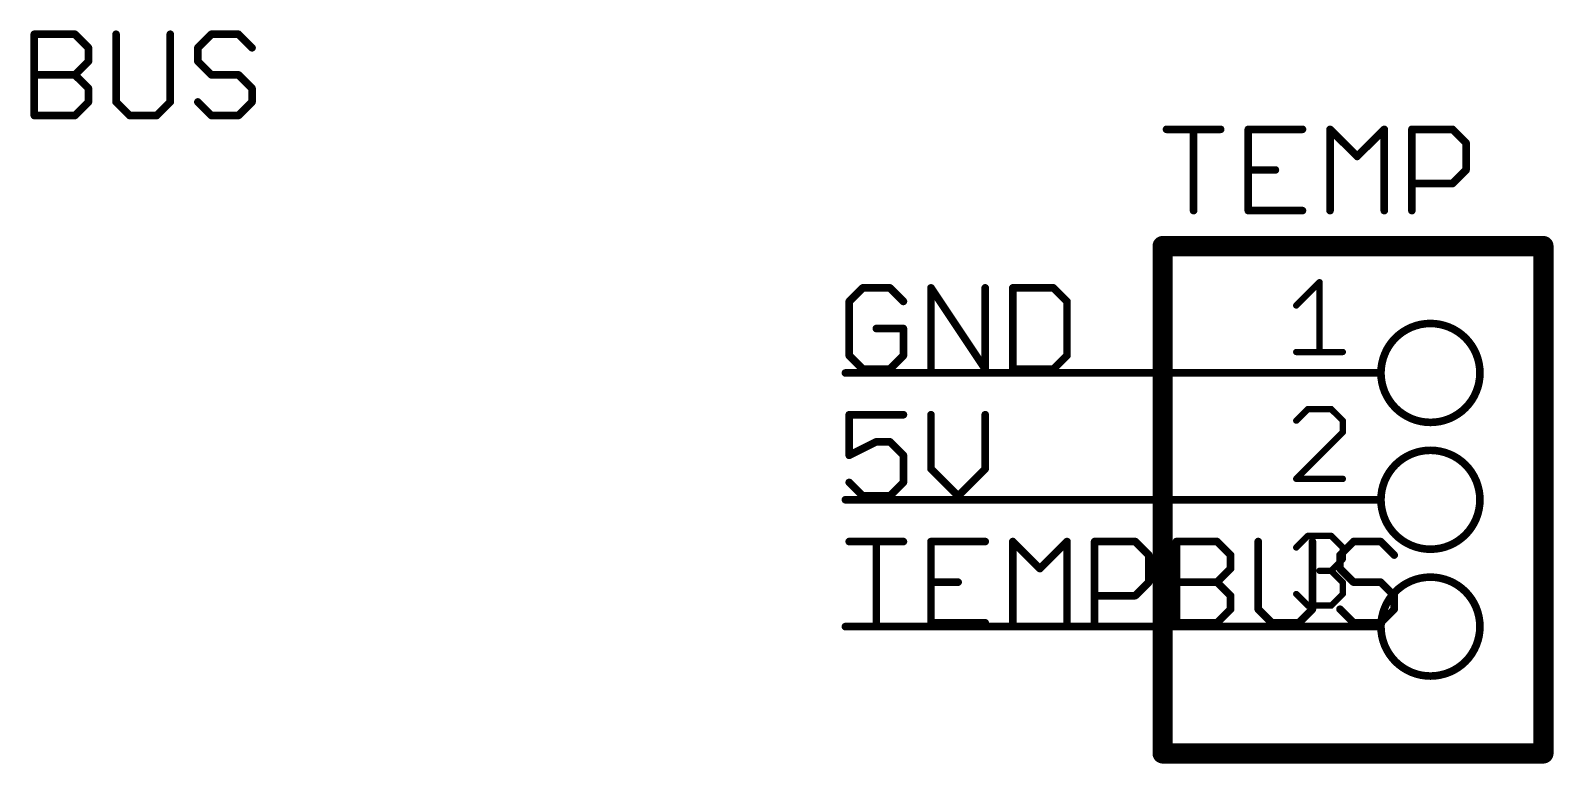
# Model space of a CAD drawing. Extents: x -31 to 132, y -51 to 79.
# Drawn here: x 4.01 to 34.49, y 53.14 to 67.82 of the extents above; entities that cross this region are included whole.
import ezdxf

# ---------------------------------------------------------------- set-up
doc = ezdxf.new("R2010")
doc.units = 0
for name, color, linetype in [('91', 82, 'CONTINUOUS'), ('94', 22, 'CONTINUOUS'), ('95', 253, 'CONTINUOUS')]:
    doc.layers.add(name, color=color, linetype=linetype)

msp = doc.modelspace()

# ---------------------------------------------------------------- linework, layer by layer
at = {"layer": '91', "const_width": 0.1524}
for points in [[(30.48, 60.96), (20.32, 60.96)], [(30.48, 58.42), (20.32, 58.42)], [(30.48, 55.88), (20.32, 55.88)]]:
    msp.add_lwpolyline(points, dxfattribs=at)
at = {"layer": '91', "const_width": 0.0762}
for points in [[(20.32, 60.9981, 1), (20.32, 60.9219)], [(30.48, 60.9219, 1), (30.48, 60.9981)], [(20.32, 58.4581, 1), (20.32, 58.3819)], [(30.48, 58.3819, 1), (30.48, 58.4581)], [(20.32, 55.9181, 1), (20.32, 55.8419)], [(30.48, 55.8419, 1), (30.48, 55.9181)]]:
    msp.add_lwpolyline(points, format="xyb", dxfattribs=at)
at = {"layer": '94'}
for points, const_width in [([(34.29, 63.5), (26.67, 63.5)], 0.4064), ([(26.67, 63.5), (26.67, 53.34)], 0.4064), ([(34.29, 53.34), (34.29, 63.5)], 0.4064), ([(30.48, 60.96), (31.0388, 60.96)], 0.1524), ([(30.48, 58.42), (31.0388, 58.42)], 0.1524), ([(30.48, 55.88), (31.0388, 55.88)], 0.1524), ([(26.67, 53.34), (34.29, 53.34)], 0.4064)]:
    msp.add_lwpolyline(points, dxfattribs=dict(at, const_width=const_width))
for points, const_width in [([(26.67, 63.6016, 1), (26.67, 63.3984)], 0.2032), ([(26.7716, 63.5, 1), (26.5684, 63.5)], 0.2032), ([(34.3916, 63.5, 1), (34.1884, 63.5)], 0.2032), ([(34.29, 63.3984, 1), (34.29, 63.6016)], 0.2032), ([(32.0294, 59.9694, 1), (32.0294, 61.9506, 1), (32.0294, 59.9694)], 0.1524), ([(30.48, 60.9981, 1), (30.48, 60.9219)], 0.0762), ([(31.0388, 60.9219, 1), (31.0388, 60.9981)], 0.0762), ([(32.0294, 57.4294, 1), (32.0294, 59.4106, 1), (32.0294, 57.4294)], 0.1524), ([(30.48, 58.4581, 1), (30.48, 58.3819)], 0.0762), ([(31.0388, 58.3819, 1), (31.0388, 58.4581)], 0.0762), ([(32.0294, 54.8894, 1), (32.0294, 56.8706, 1), (32.0294, 54.8894)], 0.1524), ([(30.48, 55.9181, 1), (30.48, 55.8419)], 0.0762), ([(31.0388, 55.8419, 1), (31.0388, 55.9181)], 0.0762), ([(26.67, 53.4416, 1), (26.67, 53.2384)], 0.2032), ([(26.5684, 53.34, 1), (26.7716, 53.34)], 0.2032), ([(34.1884, 53.34, 1), (34.3916, 53.34)], 0.2032), ([(34.29, 53.2384, 1), (34.29, 53.4416)], 0.2032)]:
    msp.add_lwpolyline(points, format="xyb", dxfattribs=dict(at, const_width=const_width))
at = {"layer": '95'}
for points, const_width in [([(4.0848, 66.1162), (4.0848, 67.7432)], 0.1524), ([(4.0848, 67.7432), (4.8983, 67.7432)], 0.1524), ([(4.8983, 67.7432), (5.1695, 67.472)], 0.1524), ([(5.722, 67.7432), (5.722, 66.3874)], 0.1524), ([(6.8066, 66.3874), (6.8066, 67.7432)], 0.1524), ([(7.6303, 67.7432), (7.3591, 67.472)], 0.1524), ([(8.1726, 67.7432), (7.6303, 67.7432)], 0.1524), ([(8.4438, 67.472), (8.1726, 67.7432)], 0.1524), ([(5.1695, 67.472), (5.1695, 67.2009)], 0.1524), ([(7.3591, 67.472), (7.3591, 67.2009)], 0.1524), ([(5.1695, 67.2009), (4.8983, 66.9297)], 0.1524), ([(7.3591, 67.2009), (7.6303, 66.9297)], 0.1524), ([(4.0848, 66.9297), (4.8983, 66.9297)], 0.1524), ([(4.8983, 66.9297), (5.1695, 66.6585)], 0.1524), ([(7.6303, 66.9297), (8.1726, 66.9297)], 0.1524), ([(8.1726, 66.9297), (8.4438, 66.6585)], 0.1524), ([(5.1695, 66.3874), (4.8983, 66.1162)], 0.1524), ([(5.1695, 66.6585), (5.1695, 66.3874)], 0.1524), ([(5.722, 66.3874), (5.9931, 66.1162)], 0.1524), ([(6.5355, 66.1162), (6.8066, 66.3874)], 0.1524), ([(7.6303, 66.1162), (7.3591, 66.3874)], 0.1524), ([(8.4438, 66.3874), (8.1726, 66.1162)], 0.1524), ([(8.4438, 66.6585), (8.4438, 66.3874)], 0.1524), ([(4.8983, 66.1162), (4.0848, 66.1162)], 0.1524), ([(5.9931, 66.1162), (6.5355, 66.1162)], 0.1524), ([(8.1726, 66.1162), (7.6303, 66.1162)], 0.1524), ([(26.7462, 65.8382), (27.8309, 65.8382)], 0.1524), ([(27.2885, 64.2112), (27.2885, 65.8382)], 0.1524), ([(29.468, 65.8382), (28.3834, 65.8382)], 0.1524), ([(28.3834, 65.8382), (28.3834, 64.2112)], 0.1524), ([(30.0205, 64.2112), (30.0205, 65.8382)], 0.1524), ([(30.0205, 65.8382), (30.5628, 65.2959)], 0.1524), ([(30.5628, 65.2959), (31.1052, 65.8382)], 0.1524), ([(31.1052, 65.8382), (31.1052, 64.2112)], 0.1524), ([(31.6577, 64.2112), (31.6577, 65.8382)], 0.1524), ([(31.6577, 65.8382), (32.4712, 65.8382)], 0.1524), ([(32.4712, 65.8382), (32.7423, 65.567)], 0.1524), ([(32.7423, 65.567), (32.7423, 65.0247)], 0.1524), ([(28.3834, 65.0247), (28.9257, 65.0247)], 0.1524), ([(32.7423, 65.0247), (32.4712, 64.7535)], 0.1524), ([(32.4712, 64.7535), (31.6577, 64.7535)], 0.1524), ([(28.3834, 64.2112), (29.468, 64.2112)], 0.1524), ([(29.3434, 62.3112), (29.8095, 62.7773)], 0.127), ([(29.8095, 62.7773), (29.8095, 61.3791)], 0.127), ([(20.6674, 62.6632), (20.3962, 62.392)], 0.1524), ([(21.2097, 62.6632), (20.6674, 62.6632)], 0.1524), ([(21.4809, 62.392), (21.2097, 62.6632)], 0.1524), ([(22.0334, 61.0362), (22.0334, 62.6632)], 0.1524), ([(22.0334, 62.6632), (23.118, 61.0362)], 0.1524), ([(23.118, 61.0362), (23.118, 62.6632)], 0.1524), ([(23.6705, 62.6632), (23.6705, 61.0362)], 0.1524), ([(24.484, 62.6632), (23.6705, 62.6632)], 0.1524), ([(24.7552, 62.392), (24.484, 62.6632)], 0.1524), ([(20.3962, 62.392), (20.3962, 61.3074)], 0.1524), ([(24.7552, 61.3074), (24.7552, 62.392)], 0.1524), ([(21.4809, 61.8497), (20.9385, 61.8497)], 0.1524), ([(21.4809, 61.3074), (21.4809, 61.8497)], 0.1524), ([(20.3962, 61.3074), (20.6674, 61.0362)], 0.1524), ([(21.2097, 61.0362), (21.4809, 61.3074)], 0.1524), ([(24.484, 61.0362), (24.7552, 61.3074)], 0.1524), ([(29.3434, 61.3791), (30.2756, 61.3791)], 0.127), ([(20.6674, 61.0362), (21.2097, 61.0362)], 0.1524), ([(23.6705, 61.0362), (24.484, 61.0362)], 0.1524), ([(21.4809, 60.1232), (20.3962, 60.1232)], 0.1524), ([(20.3962, 60.1232), (20.3962, 59.3097)], 0.1524), ([(22.0334, 60.1232), (22.0334, 59.0385)], 0.1524), ([(23.118, 59.0385), (23.118, 60.1232)], 0.1524), ([(29.5765, 60.2373), (29.3434, 60.0043)], 0.127), ([(30.0425, 60.2373), (29.5765, 60.2373)], 0.127), ([(30.2756, 60.0043), (30.0425, 60.2373)], 0.127), ([(30.2756, 59.7712), (30.2756, 60.0043)], 0.127), ([(29.3434, 58.8391), (30.2756, 59.7712)], 0.127), ([(20.3962, 59.3097), (20.9385, 59.5809)], 0.1524), ([(20.9385, 59.5809), (21.2097, 59.5809)], 0.1524), ([(21.2097, 59.5809), (21.4809, 59.3097)], 0.1524), ([(21.4809, 59.3097), (21.4809, 58.7674)], 0.1524), ([(20.6674, 58.4962), (20.3962, 58.7674)], 0.1524), ([(21.4809, 58.7674), (21.2097, 58.4962)], 0.1524), ([(22.0334, 59.0385), (22.5757, 58.4962)], 0.1524), ([(22.5757, 58.4962), (23.118, 59.0385)], 0.1524), ([(30.2756, 58.8391), (29.3434, 58.8391)], 0.127), ([(21.2097, 58.4962), (20.6674, 58.4962)], 0.1524), ([(20.3962, 57.5832), (21.4809, 57.5832)], 0.1524), ([(20.9385, 55.9562), (20.9385, 57.5832)], 0.1524), ([(23.118, 57.5832), (22.0334, 57.5832)], 0.1524), ([(22.0334, 57.5832), (22.0334, 55.9562)], 0.1524), ([(23.6705, 55.9562), (23.6705, 57.5832)], 0.1524), ([(23.6705, 57.5832), (24.2128, 57.0409)], 0.1524), ([(24.2128, 57.0409), (24.7552, 57.5832)], 0.1524), ([(24.7552, 57.5832), (24.7552, 55.9562)], 0.1524), ([(25.3077, 55.9562), (25.3077, 57.5832)], 0.1524), ([(25.3077, 57.5832), (26.1212, 57.5832)], 0.1524), ([(26.1212, 57.5832), (26.3923, 57.312)], 0.1524), ([(26.9448, 55.9562), (26.9448, 57.5832)], 0.1524), ([(26.9448, 57.5832), (27.7583, 57.5832)], 0.1524), ([(27.7583, 57.5832), (28.0295, 57.312)], 0.1524), ([(28.582, 57.5832), (28.582, 56.2274)], 0.1524), ([(29.3434, 57.4643), (29.5765, 57.6973)], 0.127), ([(29.5765, 57.6973), (30.0425, 57.6973)], 0.127), ([(29.6666, 56.2274), (29.6666, 57.5832)], 0.1524), ([(30.0425, 57.6973), (30.2756, 57.4643)], 0.127), ([(30.4903, 57.5832), (30.2191, 57.312)], 0.1524), ([(31.0326, 57.5832), (30.4903, 57.5832)], 0.1524), ([(31.3038, 57.312), (31.0326, 57.5832)], 0.1524), ([(26.3923, 57.312), (26.3923, 56.7697)], 0.1524), ([(28.0295, 57.312), (28.0295, 57.0409)], 0.1524), ([(30.2191, 57.312), (30.2191, 57.0409)], 0.1524), ([(30.2756, 57.4643), (30.2756, 57.2312)], 0.127), ([(28.0295, 57.0409), (27.7583, 56.7697)], 0.1524), ([(30.0425, 56.9982), (29.8095, 56.9982)], 0.127), ([(30.2756, 57.2312), (30.0425, 56.9982)], 0.127), ([(30.0425, 56.9982), (30.2756, 56.7652)], 0.127), ([(30.2191, 57.0409), (30.4903, 56.7697)], 0.1524), ([(22.0334, 56.7697), (22.5757, 56.7697)], 0.1524), ([(26.3923, 56.7697), (26.1212, 56.4985)], 0.1524), ([(26.9448, 56.7697), (27.7583, 56.7697)], 0.1524), ([(27.7583, 56.7697), (28.0295, 56.4985)], 0.1524), ([(30.2756, 56.7652), (30.2756, 56.5321)], 0.127), ([(30.4903, 56.7697), (31.0326, 56.7697)], 0.1524), ([(31.0326, 56.7697), (31.3038, 56.4985)], 0.1524), ([(26.1212, 56.4985), (25.3077, 56.4985)], 0.1524), ([(28.0295, 56.4985), (28.0295, 56.2274)], 0.1524), ([(29.5765, 56.2991), (29.3434, 56.5321)], 0.127), ([(30.2756, 56.5321), (30.0425, 56.2991)], 0.127), ([(31.3038, 56.4985), (31.3038, 56.2274)], 0.1524), ([(28.0295, 56.2274), (27.7583, 55.9562)], 0.1524), ([(28.582, 56.2274), (28.8531, 55.9562)], 0.1524), ([(29.3955, 55.9562), (29.6666, 56.2274)], 0.1524), ([(30.0425, 56.2991), (29.5765, 56.2991)], 0.127), ([(30.4903, 55.9562), (30.2191, 56.2274)], 0.1524), ([(31.3038, 56.2274), (31.0326, 55.9562)], 0.1524), ([(22.0334, 55.9562), (23.118, 55.9562)], 0.1524), ([(27.7583, 55.9562), (26.9448, 55.9562)], 0.1524), ([(28.8531, 55.9562), (29.3955, 55.9562)], 0.1524), ([(31.0326, 55.9562), (30.4903, 55.9562)], 0.1524)]:
    msp.add_lwpolyline(points, dxfattribs=dict(at, const_width=const_width))
for points, const_width in [([(4.1229, 67.7432, 1), (4.0467, 67.7432)], 0.0762), ([(4.0848, 67.7813, 1), (4.0848, 67.7051)], 0.0762), ([(4.9253, 67.7701, 1), (4.8714, 67.7162)], 0.0762), ([(4.8983, 67.7051, 1), (4.8983, 67.7813)], 0.0762), ([(5.7601, 67.7432, 1), (5.6839, 67.7432)], 0.0762), ([(6.8447, 67.7432, 1), (6.7685, 67.7432)], 0.0762), ([(7.6303, 67.7813, 1), (7.6303, 67.7051)], 0.0762), ([(7.6572, 67.7162, 1), (7.6034, 67.7701)], 0.0762), ([(8.1996, 67.7701, 1), (8.1457, 67.7162)], 0.0762), ([(8.1726, 67.7051, 1), (8.1726, 67.7813)], 0.0762), ([(5.2076, 67.472, 1), (5.1314, 67.472)], 0.0762), ([(5.1425, 67.4451, 1), (5.1964, 67.499)], 0.0762), ([(7.3972, 67.472, 1), (7.321, 67.472)], 0.0762), ([(7.3322, 67.499, 1), (7.3861, 67.4451)], 0.0762), ([(8.4169, 67.4451, 1), (8.4707, 67.499)], 0.0762), ([(5.1314, 67.2009, 1), (5.2076, 67.2009)], 0.0762), ([(5.1964, 67.1739, 1), (5.1425, 67.2278)], 0.0762), ([(7.3861, 67.2278, 1), (7.3322, 67.1739)], 0.0762), ([(7.321, 67.2009, 1), (7.3972, 67.2009)], 0.0762), ([(4.0848, 66.9678, 1), (4.0848, 66.8916)], 0.0762), ([(4.9253, 66.9566, 1), (4.8714, 66.9028)], 0.0762), ([(4.8714, 66.9566, 1), (4.9253, 66.9028)], 0.0762), ([(4.8983, 66.8916, 1), (4.8983, 66.9678)], 0.0762), ([(7.6303, 66.9678, 1), (7.6303, 66.8916)], 0.0762), ([(7.6034, 66.9028, 1), (7.6572, 66.9566)], 0.0762), ([(8.1996, 66.9566, 1), (8.1457, 66.9028)], 0.0762), ([(8.1726, 66.8916, 1), (8.1726, 66.9678)], 0.0762), ([(5.2076, 66.6585, 1), (5.1314, 66.6585)], 0.0762), ([(5.1425, 66.6316, 1), (5.1964, 66.6855)], 0.0762), ([(5.1964, 66.3604, 1), (5.1425, 66.4143)], 0.0762), ([(5.7489, 66.4143, 1), (5.695, 66.3604)], 0.0762), ([(6.8336, 66.3604, 1), (6.7797, 66.4143)], 0.0762), ([(7.3861, 66.4143, 1), (7.3322, 66.3604)], 0.0762), ([(8.4819, 66.6585, 1), (8.4057, 66.6585)], 0.0762), ([(8.4169, 66.6316, 1), (8.4707, 66.6855)], 0.0762), ([(8.4707, 66.3604, 1), (8.4169, 66.4143)], 0.0762), ([(4.0848, 66.1543, 1), (4.0848, 66.0781)], 0.0762), ([(4.0467, 66.1162, 1), (4.1229, 66.1162)], 0.0762), ([(4.8714, 66.1431, 1), (4.9253, 66.0893)], 0.0762), ([(4.8983, 66.0781, 1), (4.8983, 66.1543)], 0.0762), ([(5.1314, 66.3874, 1), (5.2076, 66.3874)], 0.0762), ([(5.6839, 66.3874, 1), (5.7601, 66.3874)], 0.0762), ([(5.9931, 66.1543, 1), (5.9931, 66.0781)], 0.0762), ([(5.9662, 66.0893, 1), (6.0201, 66.1431)], 0.0762), ([(6.5085, 66.1431, 1), (6.5624, 66.0893)], 0.0762), ([(6.5355, 66.0781, 1), (6.5355, 66.1543)], 0.0762), ([(6.7685, 66.3874, 1), (6.8447, 66.3874)], 0.0762), ([(7.6303, 66.1543, 1), (7.6303, 66.0781)], 0.0762), ([(7.6034, 66.0893, 1), (7.6572, 66.1431)], 0.0762), ([(8.1457, 66.1431, 1), (8.1996, 66.0893)], 0.0762), ([(8.1726, 66.0781, 1), (8.1726, 66.1543)], 0.0762), ([(8.4057, 66.3874, 1), (8.4819, 66.3874)], 0.0762), ([(26.7462, 65.8763, 1), (26.7462, 65.8001)], 0.0762), ([(27.3266, 65.8382, 1), (27.2504, 65.8382)], 0.0762), ([(27.8309, 65.8001, 1), (27.8309, 65.8763)], 0.0762), ([(28.3834, 65.8763, 1), (28.3834, 65.8001)], 0.0762), ([(28.4215, 65.8382, 1), (28.3453, 65.8382)], 0.0762), ([(29.468, 65.8001, 1), (29.468, 65.8763)], 0.0762), ([(30.0586, 65.8382, 1), (29.9824, 65.8382)], 0.0762), ([(30.0475, 65.8651, 1), (29.9936, 65.8112)], 0.0762), ([(31.1433, 65.8382, 1), (31.0671, 65.8382)], 0.0762), ([(31.1321, 65.8112, 1), (31.0782, 65.8651)], 0.0762), ([(31.6958, 65.8382, 1), (31.6196, 65.8382)], 0.0762), ([(31.6577, 65.8763, 1), (31.6577, 65.8001)], 0.0762), ([(32.4981, 65.8651, 1), (32.4442, 65.8112)], 0.0762), ([(32.4712, 65.8001, 1), (32.4712, 65.8763)], 0.0762), ([(32.7804, 65.567, 1), (32.7042, 65.567)], 0.0762), ([(32.7154, 65.5401, 1), (32.7693, 65.594)], 0.0762), ([(30.5359, 65.3228, 1), (30.5898, 65.2689)], 0.0762), ([(30.5359, 65.2689, 1), (30.5898, 65.3228)], 0.0762), ([(28.3834, 65.0628, 1), (28.3834, 64.9866)], 0.0762), ([(28.9257, 64.9866, 1), (28.9257, 65.0628)], 0.0762), ([(32.7042, 65.0247, 1), (32.7804, 65.0247)], 0.0762), ([(32.7693, 64.9978, 1), (32.7154, 65.0516)], 0.0762), ([(31.6577, 64.7916, 1), (31.6577, 64.7154)], 0.0762), ([(32.4442, 64.7805, 1), (32.4981, 64.7266)], 0.0762), ([(32.4712, 64.7154, 1), (32.4712, 64.7916)], 0.0762), ([(27.2504, 64.2112, 1), (27.3266, 64.2112)], 0.0762), ([(28.3834, 64.2493, 1), (28.3834, 64.1731)], 0.0762), ([(28.3453, 64.2112, 1), (28.4215, 64.2112)], 0.0762), ([(29.468, 64.1731, 1), (29.468, 64.2493)], 0.0762), ([(29.9824, 64.2112, 1), (30.0586, 64.2112)], 0.0762), ([(31.0671, 64.2112, 1), (31.1433, 64.2112)], 0.0762), ([(31.6196, 64.2112, 1), (31.6958, 64.2112)], 0.0762), ([(29.8412, 62.7773, 1), (29.7777, 62.7773)], 0.0635), ([(29.8319, 62.7548, 1), (29.787, 62.7997)], 0.0635), ([(20.6674, 62.7013, 1), (20.6674, 62.6251)], 0.0762), ([(20.6943, 62.6362, 1), (20.6404, 62.6901)], 0.0762), ([(21.2366, 62.6901, 1), (21.1828, 62.6362)], 0.0762), ([(21.2097, 62.6251, 1), (21.2097, 62.7013)], 0.0762), ([(22.0715, 62.6632, 1), (21.9953, 62.6632)], 0.0762), ([(22.0651, 62.6843, 1), (22.0017, 62.6421)], 0.0762), ([(23.1561, 62.6632, 1), (23.0799, 62.6632)], 0.0762), ([(23.7086, 62.6632, 1), (23.6324, 62.6632)], 0.0762), ([(23.6705, 62.7013, 1), (23.6705, 62.6251)], 0.0762), ([(24.5109, 62.6901, 1), (24.4571, 62.6362)], 0.0762), ([(24.484, 62.6251, 1), (24.484, 62.7013)], 0.0762), ([(20.4343, 62.392, 1), (20.3581, 62.392)], 0.0762), ([(20.3693, 62.419, 1), (20.4231, 62.3651)], 0.0762), ([(21.4539, 62.3651, 1), (21.5078, 62.419)], 0.0762), ([(24.7933, 62.392, 1), (24.7171, 62.392)], 0.0762), ([(24.7282, 62.3651, 1), (24.7821, 62.419)], 0.0762), ([(29.321, 62.3337, 1), (29.3659, 62.2888)], 0.0635), ([(20.9385, 61.8878, 1), (20.9385, 61.8116)], 0.0762), ([(21.519, 61.8497, 1), (21.4428, 61.8497)], 0.0762), ([(21.4809, 61.8116, 1), (21.4809, 61.8878)], 0.0762), ([(20.4231, 61.3343, 1), (20.3693, 61.2804)], 0.0762), ([(20.3581, 61.3074, 1), (20.4343, 61.3074)], 0.0762), ([(21.4428, 61.3074, 1), (21.519, 61.3074)], 0.0762), ([(21.5078, 61.2804, 1), (21.4539, 61.3343)], 0.0762), ([(24.7171, 61.3074, 1), (24.7933, 61.3074)], 0.0762), ([(24.7821, 61.2804, 1), (24.7282, 61.3343)], 0.0762), ([(29.3434, 61.4109, 1), (29.3434, 61.3473)], 0.0635), ([(29.7777, 61.3791, 1), (29.8412, 61.3791)], 0.0635), ([(30.2756, 61.3473, 1), (30.2756, 61.4109)], 0.0635), ([(20.6674, 61.0743, 1), (20.6674, 60.9981)], 0.0762), ([(20.6404, 61.0093, 1), (20.6943, 61.0631)], 0.0762), ([(21.1828, 61.0631, 1), (21.2366, 61.0093)], 0.0762), ([(21.2097, 60.9981, 1), (21.2097, 61.0743)], 0.0762), ([(21.9953, 61.0362, 1), (22.0715, 61.0362)], 0.0762), ([(23.0799, 61.0362, 1), (23.1561, 61.0362)], 0.0762), ([(23.0863, 61.0151, 1), (23.1497, 61.0573)], 0.0762), ([(23.6705, 61.0743, 1), (23.6705, 60.9981)], 0.0762), ([(23.6324, 61.0362, 1), (23.7086, 61.0362)], 0.0762), ([(24.4571, 61.0631, 1), (24.5109, 61.0093)], 0.0762), ([(24.484, 60.9981, 1), (24.484, 61.0743)], 0.0762), ([(20.3962, 60.1613, 1), (20.3962, 60.0851)], 0.0762), ([(20.4343, 60.1232, 1), (20.3581, 60.1232)], 0.0762), ([(21.4809, 60.0851, 1), (21.4809, 60.1613)], 0.0762), ([(22.0715, 60.1232, 1), (21.9953, 60.1232)], 0.0762), ([(23.1561, 60.1232, 1), (23.0799, 60.1232)], 0.0762), ([(29.321, 60.0267, 1), (29.3659, 59.9818)], 0.0635), ([(29.5765, 60.269, 1), (29.5765, 60.2055)], 0.0635), ([(29.5989, 60.2148, 1), (29.554, 60.2597)], 0.0635), ([(30.065, 60.2597, 1), (30.0201, 60.2148)], 0.0635), ([(30.0425, 60.2055, 1), (30.0425, 60.269)], 0.0635), ([(30.3073, 60.0043, 1), (30.2438, 60.0043)], 0.0635), ([(30.2531, 59.9818, 1), (30.298, 60.0267)], 0.0635), ([(30.2438, 59.7712, 1), (30.3073, 59.7712)], 0.0635), ([(30.298, 59.7488, 1), (30.2531, 59.7937)], 0.0635), ([(20.9385, 59.619, 1), (20.9385, 59.5428)], 0.0762), ([(20.9556, 59.5468, 1), (20.9215, 59.6149)], 0.0762), ([(21.2366, 59.6078, 1), (21.1828, 59.5539)], 0.0762), ([(21.2097, 59.5428, 1), (21.2097, 59.619)], 0.0762), ([(20.3792, 59.3438, 1), (20.4132, 59.2756)], 0.0762), ([(20.3581, 59.3097, 1), (20.4343, 59.3097)], 0.0762), ([(21.519, 59.3097, 1), (21.4428, 59.3097)], 0.0762), ([(21.4539, 59.2828, 1), (21.5078, 59.3366)], 0.0762), ([(20.4231, 58.7943, 1), (20.3693, 58.7404)], 0.0762), ([(21.5078, 58.7404, 1), (21.4539, 58.7943)], 0.0762), ([(22.0603, 59.0655, 1), (22.0064, 59.0116)], 0.0762), ([(21.9953, 59.0385, 1), (22.0715, 59.0385)], 0.0762), ([(23.0799, 59.0385, 1), (23.1561, 59.0385)], 0.0762), ([(23.145, 59.0116, 1), (23.0911, 59.0655)], 0.0762), ([(29.3434, 58.8709, 1), (29.3434, 58.8073)], 0.0635), ([(29.321, 58.8616, 1), (29.3659, 58.8166)], 0.0635), ([(30.2756, 58.8073, 1), (30.2756, 58.8709)], 0.0635), ([(20.6674, 58.5343, 1), (20.6674, 58.4581)], 0.0762), ([(20.6404, 58.4693, 1), (20.6943, 58.5231)], 0.0762), ([(21.1828, 58.5231, 1), (21.2366, 58.4693)], 0.0762), ([(21.2097, 58.4581, 1), (21.2097, 58.5343)], 0.0762), ([(21.4428, 58.7674, 1), (21.519, 58.7674)], 0.0762), ([(22.5487, 58.5231, 1), (22.6026, 58.4693)], 0.0762), ([(22.5487, 58.4693, 1), (22.6026, 58.5231)], 0.0762), ([(20.3962, 57.6213, 1), (20.3962, 57.5451)], 0.0762), ([(20.9766, 57.5832, 1), (20.9004, 57.5832)], 0.0762), ([(21.4809, 57.5451, 1), (21.4809, 57.6213)], 0.0762), ([(22.0334, 57.6213, 1), (22.0334, 57.5451)], 0.0762), ([(22.0715, 57.5832, 1), (21.9953, 57.5832)], 0.0762), ([(23.118, 57.5451, 1), (23.118, 57.6213)], 0.0762), ([(23.7086, 57.5832, 1), (23.6324, 57.5832)], 0.0762), ([(23.6975, 57.6101, 1), (23.6436, 57.5562)], 0.0762), ([(24.7933, 57.5832, 1), (24.7171, 57.5832)], 0.0762), ([(24.7821, 57.5562, 1), (24.7282, 57.6101)], 0.0762), ([(25.3458, 57.5832, 1), (25.2696, 57.5832)], 0.0762), ([(25.3077, 57.6213, 1), (25.3077, 57.5451)], 0.0762), ([(26.1481, 57.6101, 1), (26.0942, 57.5562)], 0.0762), ([(26.1212, 57.5451, 1), (26.1212, 57.6213)], 0.0762), ([(26.9829, 57.5832, 1), (26.9067, 57.5832)], 0.0762), ([(26.9448, 57.6213, 1), (26.9448, 57.5451)], 0.0762), ([(27.7853, 57.6101, 1), (27.7314, 57.5562)], 0.0762), ([(27.7583, 57.5451, 1), (27.7583, 57.6213)], 0.0762), ([(28.6201, 57.5832, 1), (28.5439, 57.5832)], 0.0762), ([(29.5765, 57.729, 1), (29.5765, 57.6655)], 0.0635), ([(29.5989, 57.6748, 1), (29.554, 57.7197)], 0.0635), ([(29.7047, 57.5832, 1), (29.6285, 57.5832)], 0.0762), ([(30.065, 57.7197, 1), (30.0201, 57.6748)], 0.0635), ([(30.0425, 57.6655, 1), (30.0425, 57.729)], 0.0635), ([(30.4903, 57.6213, 1), (30.4903, 57.5451)], 0.0762), ([(30.5172, 57.5562, 1), (30.4634, 57.6101)], 0.0762), ([(31.0596, 57.6101, 1), (31.0057, 57.5562)], 0.0762), ([(31.0326, 57.5451, 1), (31.0326, 57.6213)], 0.0762), ([(26.4304, 57.312, 1), (26.3542, 57.312)], 0.0762), ([(26.3654, 57.2851, 1), (26.4193, 57.339)], 0.0762), ([(28.0676, 57.312, 1), (27.9914, 57.312)], 0.0762), ([(28.0025, 57.2851, 1), (28.0564, 57.339)], 0.0762), ([(29.321, 57.4867, 1), (29.3659, 57.4418)], 0.0635), ([(30.2572, 57.312, 1), (30.181, 57.312)], 0.0762), ([(30.1922, 57.339, 1), (30.2461, 57.2851)], 0.0762), ([(30.3073, 57.4643, 1), (30.2438, 57.4643)], 0.0635), ([(30.2531, 57.4418, 1), (30.298, 57.4867)], 0.0635), ([(31.2769, 57.2851, 1), (31.3307, 57.339)], 0.0762), ([(24.1859, 57.0678, 1), (24.2398, 57.0139)], 0.0762), ([(24.1859, 57.0139, 1), (24.2398, 57.0678)], 0.0762), ([(27.9914, 57.0409, 1), (28.0676, 57.0409)], 0.0762), ([(28.0564, 57.0139, 1), (28.0025, 57.0678)], 0.0762), ([(29.8095, 57.0299, 1), (29.8095, 56.9664)], 0.0635), ([(30.065, 57.0206, 1), (30.0201, 56.9757)], 0.0635), ([(30.0201, 57.0206, 1), (30.065, 56.9757)], 0.0635), ([(30.0425, 56.9664, 1), (30.0425, 57.0299)], 0.0635), ([(30.2461, 57.0678, 1), (30.1922, 57.0139)], 0.0762), ([(30.181, 57.0409, 1), (30.2572, 57.0409)], 0.0762), ([(30.2438, 57.2312, 1), (30.3073, 57.2312)], 0.0635), ([(30.298, 57.2088, 1), (30.2531, 57.2537)], 0.0635), ([(22.0334, 56.8078, 1), (22.0334, 56.7316)], 0.0762), ([(22.5757, 56.7316, 1), (22.5757, 56.8078)], 0.0762), ([(26.3542, 56.7697, 1), (26.4304, 56.7697)], 0.0762), ([(26.4193, 56.7428, 1), (26.3654, 56.7966)], 0.0762), ([(26.9448, 56.8078, 1), (26.9448, 56.7316)], 0.0762), ([(27.7853, 56.7966, 1), (27.7314, 56.7428)], 0.0762), ([(27.7314, 56.7966, 1), (27.7853, 56.7428)], 0.0762), ([(27.7583, 56.7316, 1), (27.7583, 56.8078)], 0.0762), ([(30.3073, 56.7652, 1), (30.2438, 56.7652)], 0.0635), ([(30.2531, 56.7427, 1), (30.298, 56.7876)], 0.0635), ([(30.4903, 56.8078, 1), (30.4903, 56.7316)], 0.0762), ([(30.4634, 56.7428, 1), (30.5172, 56.7966)], 0.0762), ([(31.0596, 56.7966, 1), (31.0057, 56.7428)], 0.0762), ([(31.0326, 56.7316, 1), (31.0326, 56.8078)], 0.0762), ([(25.3077, 56.5366, 1), (25.3077, 56.4604)], 0.0762), ([(26.0942, 56.5255, 1), (26.1481, 56.4716)], 0.0762), ([(26.1212, 56.4604, 1), (26.1212, 56.5366)], 0.0762), ([(28.0676, 56.4985, 1), (27.9914, 56.4985)], 0.0762), ([(28.0025, 56.4716, 1), (28.0564, 56.5255)], 0.0762), ([(29.3659, 56.5546, 1), (29.321, 56.5097)], 0.0635), ([(30.2438, 56.5321, 1), (30.3073, 56.5321)], 0.0635), ([(30.298, 56.5097, 1), (30.2531, 56.5546)], 0.0635), ([(31.3419, 56.4985, 1), (31.2657, 56.4985)], 0.0762), ([(31.2769, 56.4716, 1), (31.3307, 56.5255)], 0.0762), ([(27.9914, 56.2274, 1), (28.0676, 56.2274)], 0.0762), ([(28.0564, 56.2004, 1), (28.0025, 56.2543)], 0.0762), ([(28.6089, 56.2543, 1), (28.555, 56.2004)], 0.0762), ([(28.5439, 56.2274, 1), (28.6201, 56.2274)], 0.0762), ([(29.5765, 56.3309, 1), (29.5765, 56.2674)], 0.0635), ([(29.554, 56.2766, 1), (29.5989, 56.3216)], 0.0635), ([(29.6285, 56.2274, 1), (29.7047, 56.2274)], 0.0762), ([(29.6936, 56.2004, 1), (29.6397, 56.2543)], 0.0762), ([(30.0201, 56.3216, 1), (30.065, 56.2766)], 0.0635), ([(30.0425, 56.2674, 1), (30.0425, 56.3309)], 0.0635), ([(30.2461, 56.2543, 1), (30.1922, 56.2004)], 0.0762), ([(31.2657, 56.2274, 1), (31.3419, 56.2274)], 0.0762), ([(31.3307, 56.2004, 1), (31.2769, 56.2543)], 0.0762), ([(20.9004, 55.9562, 1), (20.9766, 55.9562)], 0.0762), ([(22.0334, 55.9943, 1), (22.0334, 55.9181)], 0.0762), ([(21.9953, 55.9562, 1), (22.0715, 55.9562)], 0.0762), ([(23.118, 55.9181, 1), (23.118, 55.9943)], 0.0762), ([(23.6324, 55.9562, 1), (23.7086, 55.9562)], 0.0762), ([(24.7171, 55.9562, 1), (24.7933, 55.9562)], 0.0762), ([(25.2696, 55.9562, 1), (25.3458, 55.9562)], 0.0762), ([(26.9448, 55.9943, 1), (26.9448, 55.9181)], 0.0762), ([(26.9067, 55.9562, 1), (26.9829, 55.9562)], 0.0762), ([(27.7314, 55.9831, 1), (27.7853, 55.9293)], 0.0762), ([(27.7583, 55.9181, 1), (27.7583, 55.9943)], 0.0762), ([(28.8531, 55.9943, 1), (28.8531, 55.9181)], 0.0762), ([(28.8262, 55.9293, 1), (28.8801, 55.9831)], 0.0762), ([(29.3685, 55.9831, 1), (29.4224, 55.9293)], 0.0762), ([(29.3955, 55.9181, 1), (29.3955, 55.9943)], 0.0762), ([(30.4903, 55.9943, 1), (30.4903, 55.9181)], 0.0762), ([(30.4634, 55.9293, 1), (30.5172, 55.9831)], 0.0762), ([(31.0057, 55.9831, 1), (31.0596, 55.9293)], 0.0762), ([(31.0326, 55.9181, 1), (31.0326, 55.9943)], 0.0762)]:
    msp.add_lwpolyline(points, format="xyb", dxfattribs=dict(at, const_width=const_width))

doc.saveas('drawing.dxf')
